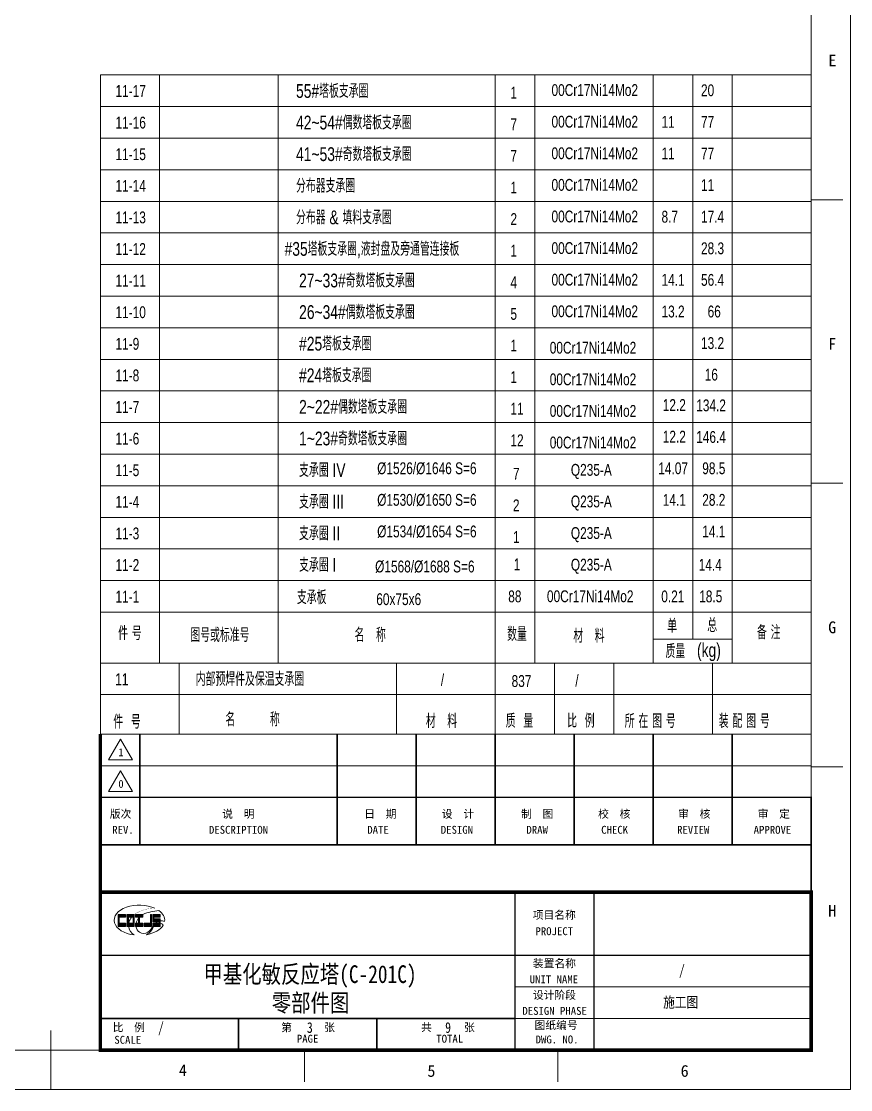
# Model space of a CAD drawing. Header units: millimetres. Extents: x 8160 to 405605, y -30951 to 80400.
# Drawn here: x 94207 to 102607, y 764 to 11582 of the extents above; entities that cross this region are included whole.
import ezdxf
from ezdxf.enums import TextEntityAlignment as Align

# ---------------------------------------------------------------- set-up
doc = ezdxf.new("R2010")
doc.units = ezdxf.units.MM
doc.layers.get('0').update_dxf_attribs({"lineweight": 13})
for name, color, linetype, lineweight in [('SEE', 2, 'Continuous', 13), ('table_i', 7, 'Continuous', 13), ('table_o', 161, 'Continuous', 13), ('院标', 1, 'Continuous', 13)]:
    doc.layers.add(name, color=color, linetype=linetype, lineweight=lineweight)
doc.styles.add('TCC', font='tcc_simp.shx', dxfattribs={"width": 0.75, "bigfont": 'tcc_hzdx.shx'})
doc.styles.add('图签', font='SimSun.ttf', dxfattribs={"height": 3})

# ---------------------------------------------------------------- blocks, each defined once
blk = doc.blocks.new('A$C67C53923')
at = {"layer": '院标', "linetype": 'Continuous'}
h = blk.add_hatch(dxfattribs=at)
h.set_pattern_fill('ANSI31', color=256, scale=0.05, angle=45, style=0)
h.set_pattern_definition([(90, (-17.875617, -415.5156554), (-0.00625, 9e-19), [])])
h.paths.add_polyline_path([(1.44, 5.88), (1.44, 2.84), (3.34, 2.84), (3.34, 3.63), (1.72, 3.63), (1.72, 5.15), (3.34, 5.15), (3.34, 5.88)])
h.paths.add_polyline_path([(3.64, 5.88), (3.64, 5.15), (3.75, 5.15), (3.75, 3.63), (3.64, 3.63), (3.64, 2.84), (5.54, 2.84), (5.54, 5.88)])
h.paths.add_polyline_path([(5.29, 5.15), (5.29, 3.63), (4.08, 3.63), (4.08, 5.15)], flags=16)
h.paths.add_polyline_path([(5.85, 5.88), (5.85, 5.15), (6.63, 5.15), (6.63, 3.63), (5.86, 3.63), (5.86, 2.84), (7.75, 2.84), (7.75, 3.63), (6.91, 3.63), (6.91, 5.15), (7.75, 5.15), (7.75, 5.88)])
h.paths.add_polyline_path([(8.05, 3.63), (8.05, 2.84), (9.95, 2.84), (9.95, 5.88), (9.64, 5.88), (9.64, 3.63)])
h.paths.add_polyline_path([(12.15, 2.84), (12.15, 4.73), (10.54, 4.73), (10.54, 5.15), (12.15, 5.15), (12.15, 5.88), (10.25, 5.88), (10.25, 4.01), (11.89, 4.01), (11.89, 3.63), (10.25, 3.63), (10.25, 2.84)])
at = {"layer": '院标', "color": 1, "linetype": 'Continuous'}
for p, q in [((1.44, 5.88), (1.44, 2.84)), ((3.34, 5.88), (1.44, 5.88)), ((3.34, 5.15), (3.34, 5.88)), ((3.64, 5.15), (3.64, 5.88)), ((3.64, 5.88), (5.54, 5.88)), ((5.54, 5.88), (5.54, 2.84)), ((5.85, 5.88), (5.85, 5.15)), ((7.75, 5.88), (5.85, 5.88)), ((7.75, 5.15), (7.75, 5.88)), ((9.64, 3.63), (9.64, 5.88)), ((9.64, 5.88), (9.95, 5.88)), ((9.95, 5.88), (9.95, 2.84)), ((10.25, 4.01), (10.25, 5.88)), ((10.25, 5.88), (12.15, 5.88)), ((12.15, 5.88), (12.15, 5.15)), ((1.44, 2.84), (3.34, 2.84)), ((1.72, 5.15), (3.34, 5.15)), ((1.72, 3.63), (1.72, 5.15)), ((3.34, 3.63), (1.72, 3.63)), ((3.34, 2.84), (3.34, 3.63)), ((3.75, 5.15), (3.64, 5.15)), ((3.64, 2.84), (3.64, 3.63)), ((3.64, 3.63), (3.75, 3.63)), ((5.54, 2.84), (3.64, 2.84)), ((3.75, 3.63), (3.75, 5.15)), ((5.29, 5.15), (4.08, 5.15)), ((4.08, 5.15), (4.08, 3.63)), ((4.08, 3.63), (5.29, 3.63)), ((5.29, 3.63), (5.29, 5.15)), ((5.85, 5.15), (6.63, 5.15)), ((5.86, 3.63), (5.86, 2.84)), ((6.63, 3.63), (5.86, 3.63)), ((5.86, 2.84), (7.75, 2.84)), ((6.63, 5.15), (6.63, 3.63)), ((6.91, 5.15), (7.75, 5.15)), ((6.91, 3.63), (6.91, 5.15)), ((7.75, 3.63), (6.91, 3.63)), ((7.75, 2.84), (7.75, 3.62)), ((8.05, 3.63), (9.64, 3.63)), ((8.05, 2.84), (8.05, 3.63)), ((9.95, 2.84), (8.05, 2.84)), ((11.89, 4.01), (10.25, 4.01)), ((10.25, 2.84), (10.25, 3.63)), ((10.25, 3.63), (11.89, 3.63)), ((12.15, 2.84), (10.25, 2.84)), ((12.15, 5.15), (10.54, 5.15)), ((10.54, 5.15), (10.54, 4.73)), ((10.54, 4.73), (12.15, 4.73)), ((11.89, 3.63), (11.89, 4.01)), ((12.15, 4.73), (12.15, 2.84))]:
    blk.add_line(p, q, dxfattribs=at)
at = {"layer": '院标', "color": 4, "linetype": 'Continuous', "const_width": 0.05}
for points in [[(10.79, 7.41, 0.10298), (7.05, 8.21, 0.087767), (3.62, 7.69, 0.165344), (0.84, 5.69, 0.195912), (0.52, 3.89, 0.191909), (2.06, 1.87, 0.116161), (5.56, 0.66, 11.337859)], [(11.78, 6.84, 0.087877), (7.75, 5.86, 4.760427)], [(11.78, 6.84, -0.167187), (13.16, 5.04, -0.104455), (13.23, 4.09, 0.061432)], [(5.56, 0.66, -0.160066), (4.42, 1.82, -0.101982), (4.16, 2.84, 0.949478)], [(4.2, 3.63, -0.129701), (4.87, 5.15, -1.38873)], [(10.26, 2.84, -0.085791), (9.33, 1.64, -0.201928), (7.91, 1.07, -0.221469), (6.47, 1.7, -0.155752), (5.99, 2.84, 2.125523)], [(6.01, 3.63, -0.114683), (6.63, 4.99, -0.492715)], [(8.62, 0.72, 0.10941), (11.65, 1.86, 0.111843), (12.91, 3.16, -131.799692)], [(8.62, 0.72, 0.162349), (10.46, 2.84, -0.666834)], [(10.88, 3.63, -0.033593), (11.55, 4.01, 4.377981)], [(12.15, 4.22, -0.128705), (13.24, 4.11, -2.113768)], [(12.9, 3.14, 0.187911), (12.15, 3.6, -10.54631)]]:
    blk.add_lwpolyline(points, format="xyb", dxfattribs=at)
at = {"layer": '院标', "color": 4, "linetype": 'Continuous', "flags": 128}
blk.add_lwpolyline([(10.79, 7.41, 0.05, 0.05, 0.044289), (9.18, 7.29, 0.05, 0.05, 0.044289), (7.62, 6.89, 0.05, 0.05, 0.032137), (6.55, 6.42, 0.05, 0.05, 0.032137), (5.54, 5.83, 0.05, 0.05, 0)], format="xyseb", dxfattribs=at)
at = {"layer": '院标', "color": 4, "linetype": 'Continuous'}
for centre, radius, start, end in [((12.53, -5.03), 11.89, 93.6385, 113.7267), ((8.02, 3.03), 2.04, 185.3914, 235.6122)]:
    blk.add_arc(centre, radius, start, end, dxfattribs=at)
at = {"layer": '院标', "linetype": 'Continuous'}
for centre, radius, start, end in [((6.76, 2.97), 2.61, 182.969, 242.6369), ((7.94, 2.98), 3.8, 149.8017, 170.0903), ((9.11, 1.6), 5.53, 140.0178, 143.5317), ((9.24, 2.98), 3.29, 142.4603, 168.6295), ((6.37, 4.54), 4.43, 300.5075, 337.3934), ((6.34, 4.93), 4.44, 306.9142, 331.947), ((16, -4.35), 9.48, 118.1465, 122.6896), ((12.5, 2.1), 2.14, 69.9337, 99.2696), ((11.93, 2.42), 1.21, 36.5972, 79.1668), ((7.91, 3.18), 2.11, 240.2379, 301.279)]:
    blk.add_arc(centre, radius, start, end, dxfattribs=at)
at = {"layer": '院标', "color": 4, "linetype": 'Continuous'}
for start_param, end_param in [(4.050988, 7.650201), (9.350723, 10.11811), (8.132997, 9.089389)]:
    blk.add_ellipse((6.86, 4.4), major_axis=(-6.4, 0), ratio=0.597247, start_param=start_param, end_param=end_param, dxfattribs=at)

msp = doc.modelspace()

# ---------------------------------------------------------------- linework, layer by layer
at = {"color": 7}
for p, q in [((102606.8, 764.3), (102606.8, 24524.3)), ((102206.8, 1164.3), (102206.8, 24124.3)), ((102206.8, 9774.3), (102526.8, 9774.3)), ((102206.8, 6904.3), (102526.8, 6904.3)), ((95006.8, 4364.3), (102206.8, 4364.3)), ((95006.8, 4044.3), (102206.8, 4044.3)), ((102206.8, 4034.3), (102526.8, 4034.3)), ((94506.8, 764.3), (94506.8, 1364.3)), ((86806.8, 1164.3), (102206.8, 1164.3)), ((97073.6, 1164.3), (97073.6, 844.3)), ((99640.4, 1164.3), (99640.4, 844.3)), ((85806.8, 764.3), (102606.8, 764.3))]:
    msp.add_line(p, q, dxfattribs=at)
for points, const_width in [([(95006.8, 1164.3), (95006.8, 4364.3)], 36), ([(95406.8, 3244.3), (95406.8, 4364.3)], 16), ([(97406.8, 3244.3), (97406.8, 4364.3)], 16), ([(98206.8, 3244.3), (98206.8, 4364.3)], 16), ([(99006.8, 3244.3), (99006.8, 4364.3)], 16), ([(99806.8, 3244.3), (99806.8, 4364.3)], 16), ([(100606.8, 3244.3), (100606.8, 4364.3)], 16), ([(101406.8, 3244.3), (101406.8, 4364.3)], 16)]:
    msp.add_lwpolyline(points, dxfattribs=dict(at, const_width=const_width))
for points in [[(95210, 4314), (95088.8, 4104), (95331.3, 4104)], [(95210, 3994), (95088.8, 3784), (95331.3, 3784)], [(95006.8, 1164.3), (99206.8, 1164.3), (99206.8, 2764.3), (95006.8, 2764.3)], [(99206.8, 1804.3), (102206.8, 1804.3), (102206.8, 2124.3), (99206.8, 2124.3)], [(99206.8, 1484.3), (102206.8, 1484.3), (102206.8, 1804.3), (99206.8, 1804.3)], [(99206.8, 1164.3), (102206.8, 1164.3), (102206.8, 1484.3), (99206.8, 1484.3)]]:
    msp.add_lwpolyline(points, close=True, dxfattribs=at)
for points, const_width in [([(95006.8, 3724.3), (102206.8, 3724.3), (102206.8, 3244.3), (95006.8, 3244.3)], 16), ([(95006.8, 3244.3), (102206.8, 3244.3), (102206.8, 2764.3), (95006.8, 2764.3)], 16), ([(102206.8, 1164.3), (95006.8, 1164.3), (95006.8, 2764.3), (102206.8, 2764.3)], 36), ([(95006.8, 2764.3), (102206.8, 2764.3), (102206.8, 2124.3), (95006.8, 2124.3)], 16), ([(99206.8, 1164.3), (100006.8, 1164.3), (100006.8, 2764.3), (99206.8, 2764.3)], 16), ([(95006.8, 1164.3), (99206.8, 1164.3), (99206.8, 1484.3), (95006.8, 1484.3)], 16), ([(95006.8, 1164.3), (96406.8, 1164.3), (96406.8, 1484.3), (95006.8, 1484.3)], 16), ([(96406.8, 1164.3), (97806.8, 1164.3), (97806.8, 1484.3), (96406.8, 1484.3)], 16), ([(97806.8, 1164.3), (99206.8, 1164.3), (99206.8, 1484.3), (97806.8, 1484.3)], 16)]:
    msp.add_lwpolyline(points, close=True, dxfattribs=dict(at, const_width=const_width))
at = {"layer": 'table_i', "color": 7}
for p, q in [((99006.8, 5084.3), (99006.8, 11038.8)), ((99406.8, 5084.3), (99406.8, 11038.8)), ((100606.8, 5084.3), (100606.8, 11038.8)), ((101006.8, 5324.3), (101006.8, 11038.8)), ((101406.8, 5084.3), (101406.8, 11038.8)), ((95006.8, 10718.8), (102206.8, 10718.8)), ((95006.8, 10398.8), (102206.8, 10398.8)), ((95006.8, 10078.8), (102206.8, 10078.8)), ((95006.8, 9758.8), (102206.8, 9758.8)), ((95006.8, 9438.8), (102206.8, 9438.8)), ((95006.8, 9118.8), (102206.8, 9118.8)), ((95006.8, 8798.8), (102206.8, 8798.8)), ((95006.8, 8478.8), (102206.8, 8478.8)), ((95006.8, 8158.8), (102206.8, 8158.8)), ((95006.8, 7838.8), (102206.8, 7838.8)), ((95006.8, 7518.8), (102206.8, 7518.8)), ((95006.8, 7198.8), (102206.8, 7198.8)), ((95006.8, 6878.8), (102206.8, 6878.8)), ((95006.8, 6558.8), (102206.8, 6558.8)), ((95006.8, 6238.8), (102206.8, 6238.8)), ((95006.8, 5918.8), (102206.8, 5918.8)), ((100606.8, 5324.3), (101406.8, 5324.3)), ((98006.7, 5084.3), (98006.7, 4364.3)), ((99006.7, 5084.3), (99006.7, 4364.3)), ((99606.7, 5084.3), (99606.7, 4364.3)), ((100206.7, 5084.3), (100206.7, 4364.3)), ((101206.7, 5084.3), (101206.7, 4364.3))]:
    msp.add_line(p, q, dxfattribs=at)
at = {"layer": 'table_o', "color": 7}
for p, q in [((95006.8, 11038.8), (95006.8, 5084.3)), ((95006.8, 11038.8), (102206.8, 11038.8)), ((95606.8, 5084.3), (95606.8, 11038.8)), ((96806.8, 5084.3), (96806.8, 11038.8)), ((95006.8, 5598.8), (102206.8, 5598.8)), ((95006.8, 4364.3), (95006.8, 5084.3)), ((95006.8, 5084.3), (102206.8, 5084.3)), ((95806.8, 5084.3), (95806.8, 4364.3)), ((95006.8, 4764.3), (102206.8, 4764.3))]:
    msp.add_line(p, q, dxfattribs=at)

# ---------------------------------------------------------------- block references
at = {"color": 7, "xscale": 40, "yscale": 40, "zscale": 40}
msp.add_blockref('A$C67C53923', (95128.4, 2304.1), dxfattribs=at)

# ---------------------------------------------------------------- texts
at = {"color": 7, "style": '图签'}
for s, p in [('E', (102381.6, 11125.5)), ('F', (102379.6, 8255.5)), ('G', (102379.6, 5385.5)), ('H', (102379.6, 2515.5)), ('4', (95802.9, 901)), ('5', (98319.5, 894.1)), ('6', (100885, 894.1))]:
    msp.add_text(s, height=120, dxfattribs=at).set_placement(p)
at = {"color": 7, "style": 'TCC', "width": 0.75}
for s, height, p in [('11-17', 120, (95160.3, 10816.4)), ('55#塔板支承圈', 140, (96989, 10806.8)), ('00Cr17Ni14Mo2', 120, (99576.8, 10825.8)), ('20', 120, (101091.1, 10823.6)), ('1', 120, (99160.6, 10799.4)), ('11-16', 120, (95160.3, 10496.4)), ('42~54#偶数塔板支承圈', 140, (96989, 10486.8)), ('00Cr17Ni14Mo2', 120, (99576.8, 10505.8)), ('11', 120, (100691.1, 10503.6)), ('77', 120, (101091.1, 10503.6)), ('7', 120, (99160.6, 10479.4)), ('11-15', 120, (95160.3, 10176.4)), ('41~53#奇数塔板支承圈', 140, (96989, 10166.8)), ('7', 120, (99160.6, 10159.4)), ('00Cr17Ni14Mo2', 120, (99576.8, 10185.8)), ('11', 120, (100691.1, 10183.6)), ('77', 120, (101091.1, 10183.6)), ('11-14', 120, (95160.3, 9856.4)), ('分布器支承圈', 140, (96989, 9846.8)), ('1', 120, (99160.6, 9839.4)), ('00Cr17Ni14Mo2', 120, (99576.8, 9865.8)), ('11', 120, (101091.1, 9863.6)), ('11-13', 120, (95160.3, 9536.4)), ('分布器 & 填料支承圈', 140, (96989, 9526.8)), ('2', 120, (99160.6, 9519.4)), ('00Cr17Ni14Mo2', 120, (99576.8, 9545.8)), ('8.7', 120, (100691.1, 9543.6)), ('17.4', 120, (101091.1, 9543.6)), ('11-12', 120, (95160.3, 9216.4)), ('#35塔板支承圈,液封盘及旁通管连接板', 140, (96872.9, 9207.6)), ('1', 120, (99160.6, 9199.4)), ('00Cr17Ni14Mo2', 120, (99576.8, 9225.8)), ('28.3', 120, (101091.1, 9223.6)), ('11-11', 120, (95160.3, 8896.4)), ('27~33#奇数塔板支承圈', 140, (97020, 8887.6)), ('4', 120, (99160.6, 8879.4)), ('00Cr17Ni14Mo2', 120, (99576.8, 8905.8)), ('14.1', 120, (100691.1, 8903.6)), ('56.4', 120, (101091.1, 8903.6)), ('11-10', 120, (95160.3, 8576.4)), ('26~34#偶数塔板支承圈', 140, (97020, 8567.6)), ('5', 120, (99160.6, 8559.4)), ('00Cr17Ni14Mo2', 120, (99576.8, 8585.8)), ('13.2', 120, (100691.1, 8583.6)), ('66', 120, (101157.9, 8583.6)), ('11-9', 120, (95160.3, 8256.4)), ('#25塔板支承圈', 140, (97020, 8247.6)), ('1', 120, (99160.6, 8239.4)), ('00Cr17Ni14Mo2', 120, (99559, 8216.9)), ('13.2', 120, (101091.1, 8263.6)), ('11-8', 120, (95160.3, 7936.4)), ('#24塔板支承圈', 140, (97020, 7927.6)), ('1', 120, (99160.6, 7919.4)), ('00Cr17Ni14Mo2', 120, (99559, 7896.9)), ('16', 120, (101128.5, 7944.6)), ('11-7', 120, (95160.3, 7616.4)), ('2~22#偶数塔板支承圈', 140, (97020, 7607.6)), ('11', 120, (99160.6, 7599.4)), ('00Cr17Ni14Mo2', 120, (99559, 7576.9)), ('12.2', 120, (100703.7, 7636.2)), ('134.2', 120, (101042.4, 7633.2)), ('11-6', 120, (95160.3, 7296.4)), ('1~23#奇数塔板支承圈', 140, (97020, 7287.6)), ('12', 120, (99160.6, 7279.4)), ('00Cr17Ni14Mo2', 120, (99559, 7256.9)), ('12.2', 120, (100703.7, 7316.2)), ('146.4', 120, (101042.4, 7313.2)), ('11-5', 120, (95160.3, 6976.4)), ('支承圈 IV', 140, (97020, 6967.6)), ('%%C1526/%%C1646 S=6', 120, (97810.8, 6996.3)), ('7', 120, (99186.1, 6940.5)), ('Q235-A', 120, (99772.8, 6980.1)), ('14.07', 120, (100658.1, 6996.2)), ('98.5', 120, (101103.7, 6996.2)), ('11-4', 120, (95160.3, 6656.4)), ('支承圈 III', 140, (97020, 6647.6)), ('%%C1530/%%C1650 S=6', 120, (97810.8, 6676.3)), ('2', 120, (99186.1, 6620.5)), ('Q235-A', 120, (99772.8, 6660.1)), ('14.1', 120, (100703.7, 6676.2)), ('28.2', 120, (101103.7, 6676.2)), ('11-3', 120, (95160.3, 6336.4)), ('支承圈 II', 140, (97020, 6327.6)), ('%%C1534/%%C1654 S=6', 120, (97810.8, 6356.3)), ('1', 120, (99186.1, 6300.5)), ('Q235-A', 120, (99772.8, 6340.1)), ('14.1', 120, (101103.7, 6356.2)), ('11-2', 120, (95160.3, 6016.4)), ('支承圈 I', 140, (97020, 6007.6)), ('%%C1568/%%C1688 S=6', 120, (97790.2, 6001.6)), ('Q235-A', 120, (99772.8, 6020.1)), ('11-1', 120, (95160.3, 5696.4)), ('支承板', 140, (96997.8, 5679.8)), ('60x75x6', 120, (97801.6, 5670.5)), ('00Cr17Ni14Mo2', 120, (99530.6, 5700.1)), ('单', 140, (100749.2, 5389.7)), ('总', 140, (101154.6, 5396.1)), ('件 号', 140, (95187.4, 5315.6)), ('图号或标准号', 140, (95919, 5298)), ('名   称', 140, (97582.1, 5298)), ('数量', 140, (99127.6, 5306.8)), ('材   料', 140, (99797.9, 5289.2)), ('备 注', 140, (101658.2, 5324.4)), ('质量', 140, (100731.7, 5133.2)), ('(kg)', 140, (101050.6, 5145.3)), ('11', 120, (95157.6, 4859.4)), ('内部预焊件及保温支承圈', 140, (95973.4, 4852)), ('/', 120, (98456, 4853.9)), ('837', 120, (99172.5, 4841.6)), ('/', 120, (99818.1, 4847)), ('件  号', 140, (95138.6, 4419.4)), ('名         称', 140, (96273.3, 4442.9)), ('材   料', 140, (98304.4, 4426.4)), ('质  量', 140, (99113.7, 4428.9)), ('比  例', 140, (99735.7, 4429.2)), ('所 在 图 号', 140, (100318.6, 4426.4)), ('装 配 图 号', 140, (101271.4, 4426.4))]:
    msp.add_text(s, height=height, dxfattribs=at).set_placement(p)
for s, p in [('1', (99227.9, 6082.7)), ('14.4', (101185, 6078.8)), ('88', (99205.6, 5758.8)), ('0.21', (100805.6, 5758.8)), ('18.5', (101189.8, 5758.8))]:
    msp.add_text(s, height=120, dxfattribs=at).set_placement(p, align=Align.MIDDLE)
at = {"color": 7, "char_height": 80, "attachment_point": 1, "style": '图签'}
for s, insert, width in [('1', (95188.8, 4220.2), 79.738), ('0', (95188.8, 3900.2), 79.738), ('版次', (95103, 3596.2), 262.995), ('说  明', (96241.3, 3596.2), 401.297), ('日  期', (97679.7, 3596.2), 356.324), ('设  计', (98465.9, 3596.2), 356.324), ('制  图', (99268.3, 3596.2), 356.324), ('校  核', (100048.8, 3596.2), 356.324), ('审  核', (100859.1, 3596.2), 356.324), ('审  定', (101664.9, 3596.2), 356.324), ('REV.', (95127.4, 3435.4), 258.098), ('DESCRIPTION', (96107, 3435.4), 635.542), ('DATE', (97710.9, 3435.4), 258.098), ('DESIGN', (98455.6, 3435.4), 341.045), ('DRAW', (99322.3, 3435.4), 258.098), ('CHECK', (100079.9, 3435.4), 290), ('REVIEW', (100849, 3435.4), 340.667), ('APPROVE', (101624.5, 3435.4), 402), ('项目名称', (99386.9, 2572.6), 485.614), ('PROJECT', (99414.2, 2408.4), 516.19), ('装置名称', (99388.2, 2082.6), 477.057), ('UNIT NAME', (99355.8, 1921.8), 547.556), ('设计阶段', (99388.2, 1762.6), 477.057), ('DESIGN PHASE', (99281.9, 1601.8), 726.805), ('比  例', (95131.7, 1434.7), 368.962), ('第      张', (96838.4, 1434.7), 585.195), ('共      张', (98254.7, 1434.7), 585.195), ('图纸编号', (99405.3, 1456.8), 481.471), ('SCALE', (95148.5, 1308.9), 318.601), ('PAGE', (96997.3, 1320), 257.6), ('TOTAL', (98409.8, 1320), 318.601), ('DWG. NO.', (99415.5, 1312.3), 472.644)]:
    msp.add_mtext(s, dxfattribs=dict(at, insert=insert, width=width))
at = {"layer": 'SEE', "color": 7, "style": '图签', "width": 0.8}
for s, height, p in [('甲基化敏反应塔(C-201C)', 180, (96051.3, 1843.8)), ('/', 108, (100868.3, 1920.1)), ('零部件图', 180, (96743.1, 1554.2)), ('施工图', 108, (100708.6, 1595.3)), ('/', 108, (95591.5, 1339)), ('3', 108, (97099.6, 1339)), ('9', 108, (98499.6, 1339))]:
    msp.add_text(s, height=height, dxfattribs=at).set_placement(p)

doc.saveas('drawing.dxf')
